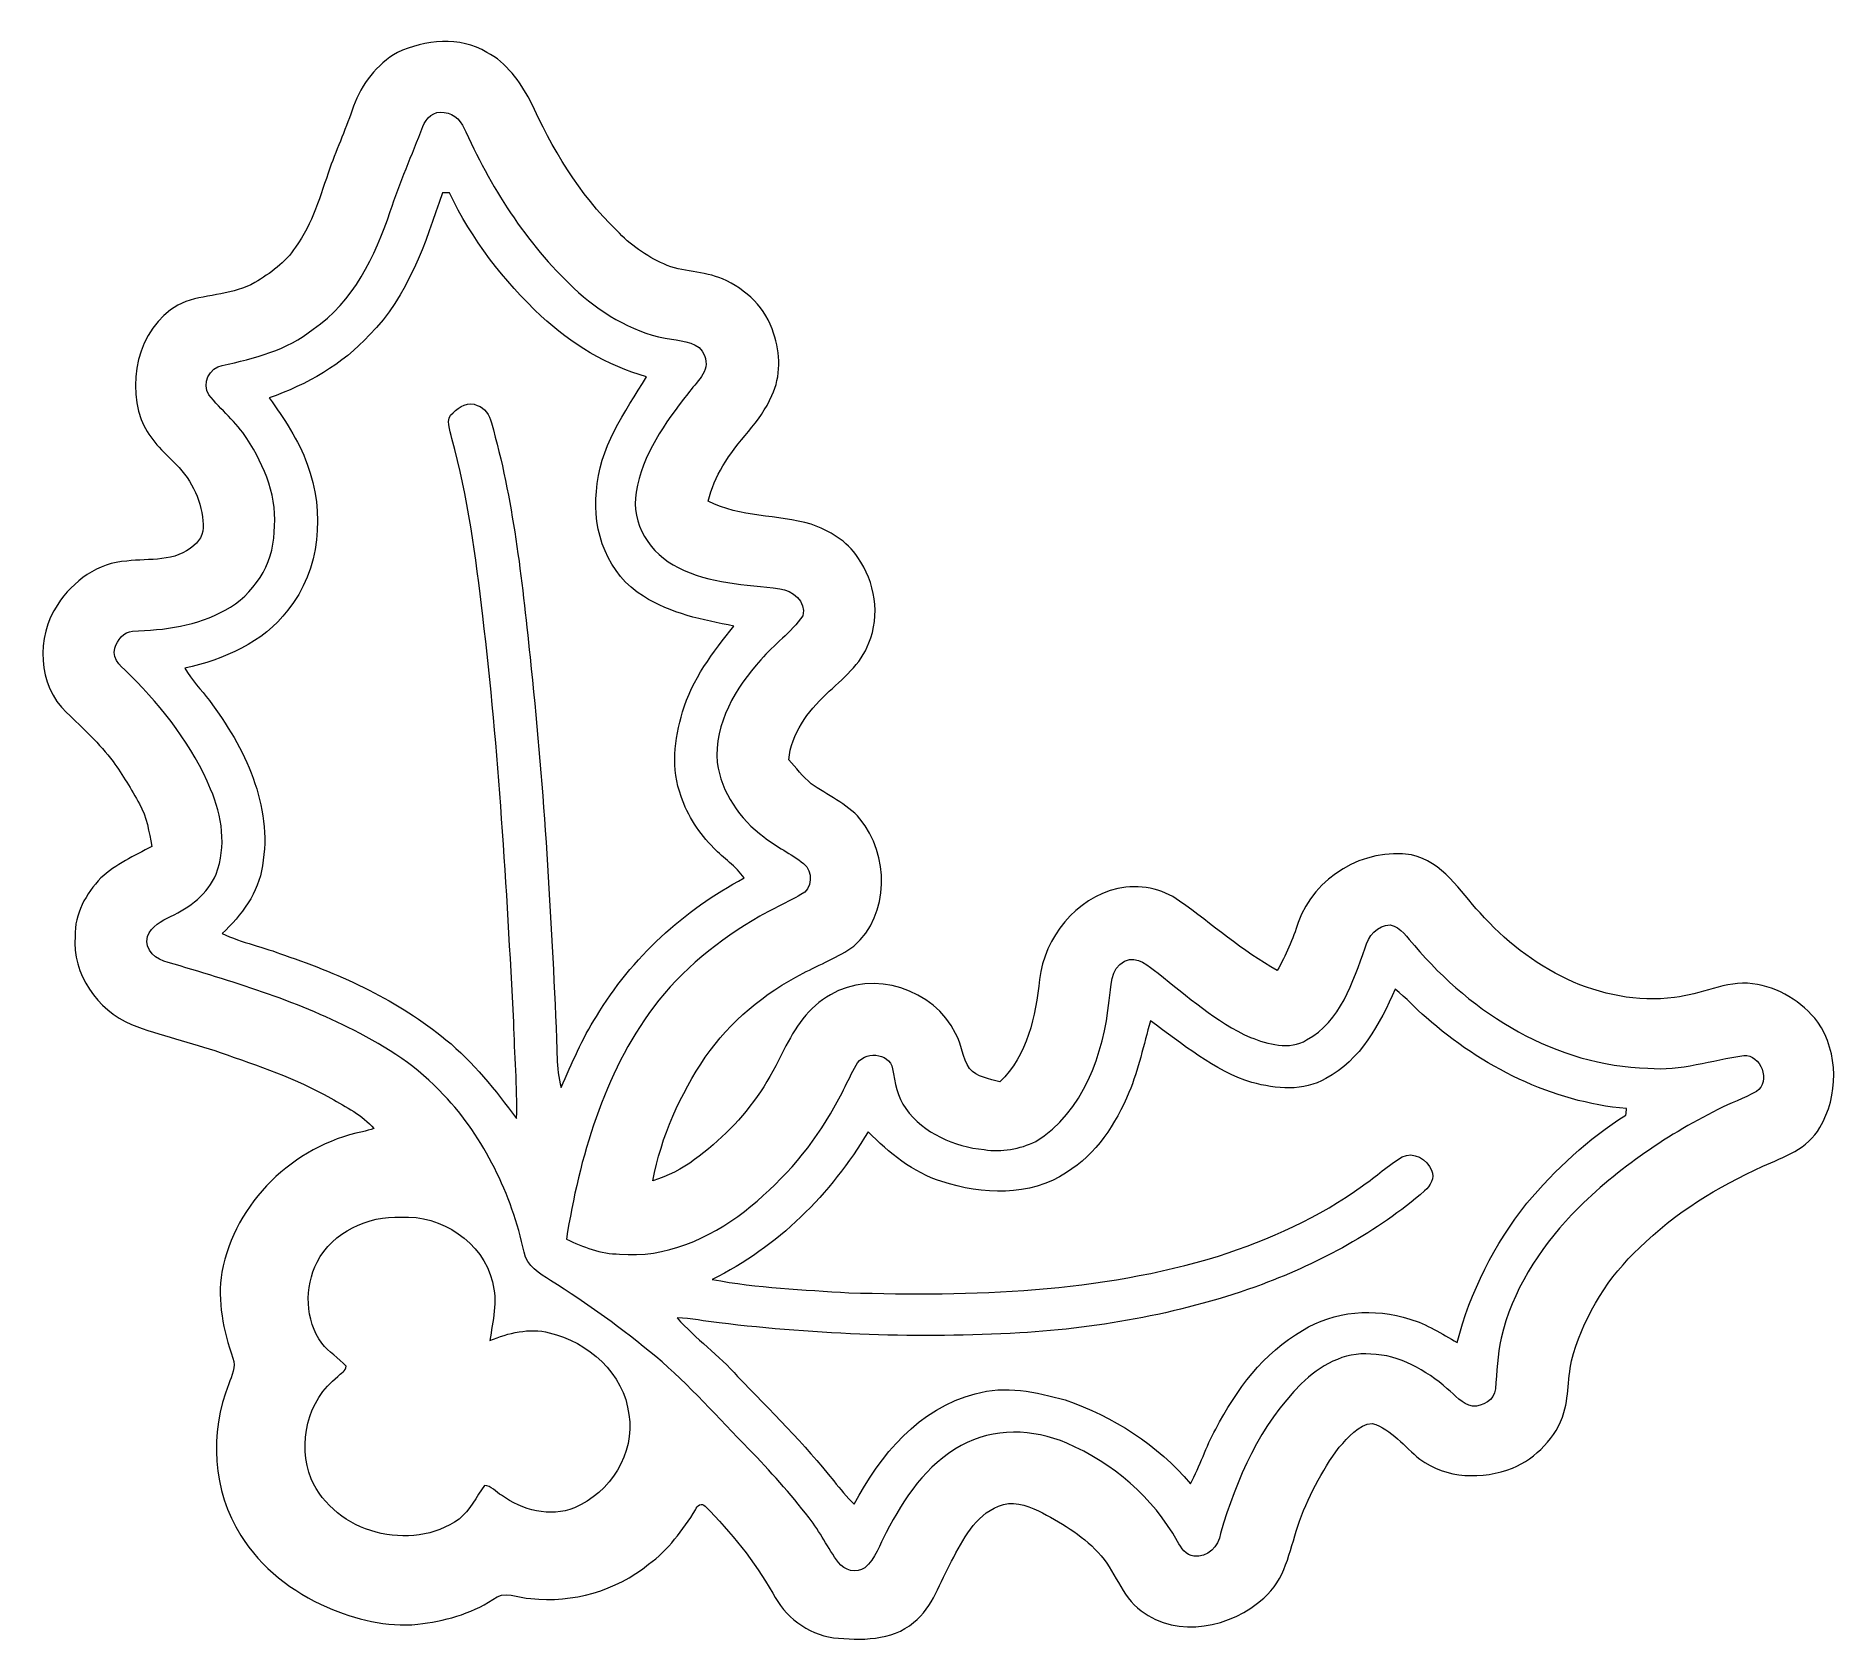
# Model space of a CAD drawing. Header units: centimetres. Extents: x -16.3 to 16.3, y -14.5 to 14.5.
import ezdxf

# ---------------------------------------------------------------- set-up
doc = ezdxf.new("R2010")
doc.units = ezdxf.units.CM
doc.header["$MEASUREMENT"] = 0
doc.layers.add('Layer 1', color=7, linetype='Continuous')

msp = doc.modelspace()

# ---------------------------------------------------------------- linework, layer by layer
at = {"layer": 'Layer 1', "color": 8, "lineweight": 9}
for points, knots in [([(-9.77912, 14.24106), (-9.28065, 14.47213), (-8.64953, 14.53915), (-8.1627, 14.24282), (-8.1627, 14.24282), (-7.80075, 14.06502), (-7.57144, 13.71436), (-7.37777, 13.37463), (-7.37777, 13.37463), (-6.98371, 12.51633), (-6.50111, 11.67883), (-5.80967, 11.02408), (-5.80967, 11.02408), (-5.57542, 10.76408), (-5.28227, 10.56476), (-4.96512, 10.41906), (-4.96512, 10.41906), (-4.62786, 10.26666), (-4.24016, 10.29524), (-3.90114, 10.14778), (-3.90114, 10.14778), (-3.47992, 9.96363), (-3.10422, 9.61931), (-2.97898, 9.16564), (-2.97898, 9.16564), (-2.85762, 8.80369), (-2.83857, 8.38777), (-3.01143, 8.03887), (-3.01143, 8.03887), (-3.21217, 7.55451), (-3.63867, 7.21937), (-3.89338, 6.76887), (-3.89338, 6.76887), (-4.01262, 6.57061), (-4.1054, 6.35647), (-4.15867, 6.1314), (-4.15867, 6.1314), (-3.57976, 5.83225), (-2.9123, 5.89081), (-2.29953, 5.71724), (-2.29953, 5.71724), (-1.97321, 5.59694), (-1.64442, 5.41597), (-1.45533, 5.11187), (-1.45533, 5.11187), (-1.14383, 4.67337), (-1.04364, 4.06941), (-1.25778, 3.56741), (-1.25778, 3.56741), (-1.39748, 3.17759), (-1.73438, 2.91689), (-2.02648, 2.64455), (-2.02648, 2.64455), (-2.36373, 2.32846), (-2.65548, 1.92805), (-2.70487, 1.45533), (-2.70487, 1.45533), (-2.5694, 1.31281), (-2.45017, 1.15194), (-2.29953, 1.02388), (-2.29953, 1.02388), (-2.00602, 0.81222), (-1.65642, 0.67146), (-1.41723, 0.38888), (-1.41723, 0.38888), (-0.87995, -0.25635), (-0.8729, -1.34396), (-1.52659, -1.91193), (-1.52659, -1.91193), (-1.80952, -2.11584), (-2.14007, -2.23966), (-2.44593, -2.40406), (-2.44593, -2.40406), (-3.14373, -2.7586), (-3.7632, -3.27542), (-4.21229, -3.91853), (-4.21229, -3.91853), (-4.66737, -4.59163), (-5.00851, -5.35399), (-5.16197, -6.15373), (-5.16197, -6.15373), (-4.6134, -5.99604), (-4.16361, -5.60622), (-3.76144, -5.2157), (-3.76144, -5.2157), (-3.35151, -4.80577), (-3.0393, -4.30976), (-2.7913, -3.78836), (-2.7913, -3.78836), (-2.59551, -3.39854), (-2.34751, -3.00413), (-1.94922, -2.79529), (-1.94922, -2.79529), (-1.18299, -2.32786), (-0.06927, -2.68946), (0.31138, -3.49379), (0.31138, -3.49379), (0.42709, -3.69064), (0.43591, -3.933), (0.56432, -4.12279), (0.56432, -4.12279), (0.7019, -4.28189), (0.92098, -4.31329), (1.11219, -4.3648), (1.11219, -4.3648), (1.61137, -3.88996), (1.75918, -3.17276), (1.8315, -2.51448), (1.8315, -2.51448), (1.91934, -1.75459), (2.48661, -1.04375), (3.24437, -0.86877), (3.24437, -0.86877), (3.63137, -0.79257), (4.04236, -0.86524), (4.36338, -1.09772), (4.36338, -1.09772), (4.95041, -1.51894), (5.49827, -1.99625), (6.12833, -2.35573), (6.12833, -2.35573), (6.28532, -2.0788), (6.40844, -1.78493), (6.50863, -1.48366), (6.50863, -1.48366), (6.79402, -0.66733), (7.69749, -0.12406), (8.55403, -0.26234), (8.55403, -0.26234), (9.12024, -0.38793), (9.42927, -0.91498), (9.79546, -1.3108), (9.79546, -1.3108), (10.66082, -2.29681), (11.96504, -3.01436), (13.30877, -2.8408), (13.30877, -2.8408), (13.78749, -2.79247), (14.23234, -2.53282), (14.72341, -2.59244), (14.72341, -2.59244), (15.18802, -2.6503), (15.617, -2.91523), (15.89957, -3.2853), (15.89957, -3.2853), (16.28339, -3.83704), (16.27669, -4.62303), (15.93555, -5.19241), (15.93555, -5.19241), (15.72424, -5.57624), (15.28433, -5.72299), (14.90791, -5.89232), (14.90791, -5.89232), (14.09617, -6.26521), (13.31018, -6.72876), (12.67765, -7.36729), (12.67765, -7.36729), (12.11956, -7.88234), (11.70681, -8.55333), (11.48385, -9.27829), (11.48385, -9.27829), (11.37484, -9.62471), (11.41118, -9.99478), (11.3124, -10.34367), (11.3124, -10.34367), (11.17094, -10.79594), (10.81393, -11.16353), (10.38248, -11.35015), (10.38248, -11.35015), (9.83885, -11.55547), (9.18303, -11.54559), (8.70643, -11.18399), (8.70643, -11.18399), (8.42633, -10.96421), (8.20161, -10.64565), (7.84671, -10.54017), (7.84671, -10.54017), (7.58989, -10.55181), (7.41491, -10.80087), (7.2484, -10.96915), (7.2484, -10.96915), (6.92914, -11.40483), (6.67478, -11.89025), (6.49804, -12.40072), (6.49804, -12.40072), (6.35023, -12.85192), (6.26909, -13.37474), (5.8835, -13.69647), (5.8835, -13.69647), (5.30953, -14.2267), (4.31929, -14.43731), (3.66912, -13.92754), (3.66912, -13.92754), (3.2987, -13.66261), (3.20204, -13.18742), (2.89018, -12.87309), (2.89018, -12.87309), (2.58927, -12.54501), (2.19768, -12.32629), (1.80998, -12.1192), (1.80998, -12.1192), (1.58879, -12.01619), (1.3235, -11.92694), (1.08996, -12.03842), (1.08996, -12.03842), (0.6564, -12.20246), (0.44896, -12.64731), (0.23906, -13.02796), (0.23906, -13.02796), (0.0288, -13.40861), (-0.09185, -13.85875), (-0.44568, -14.13956), (-0.44568, -14.13956), (-0.84467, -14.47259), (-1.4063, -14.46553), (-1.89454, -14.41438), (-1.89454, -14.41438), (-2.36973, -14.35194), (-2.77613, -14.02597), (-2.9945, -13.60828), (-2.9945, -13.60828), (-3.32047, -13.0269), (-3.74909, -12.51185), (-4.21405, -12.03771), (-4.21405, -12.03771), (-4.26944, -11.9661), (-4.3721, -12.02713), (-4.38797, -12.10262), (-4.38797, -12.10262), (-4.62081, -12.46987), (-4.88116, -12.82864), (-5.23746, -13.08687), (-5.23746, -13.08687), (-5.82625, -13.5663), (-6.61153, -13.78784), (-7.36436, -13.70812), (-7.36436, -13.70812), (-7.59261, -13.69824), (-7.85472, -13.5476), (-8.05545, -13.7254), (-8.05545, -13.7254), (-8.46115, -13.98681), (-8.93422, -14.11875), (-9.41082, -14.17061), (-9.41082, -14.17061), (-9.97386, -14.2274), (-10.53583, -14.08171), (-11.05159, -13.8651), (-11.05159, -13.8651), (-11.67389, -13.58464), (-12.24786, -13.15355), (-12.60699, -12.56406), (-12.60699, -12.56406), (-13.13157, -11.76008), (-13.17179, -10.70809), (-12.82924, -9.8265), (-12.82924, -9.8265), (-12.77879, -9.67869), (-12.68813, -9.51817), (-12.7541, -9.35942), (-12.7541, -9.35942), (-12.92202, -8.86342), (-13.04232, -8.33037), (-12.95236, -7.80579), (-12.95236, -7.80579), (-12.72023, -6.55096), (-11.65378, -5.5212), (-10.41271, -5.26897), (-10.41271, -5.26897), (-10.34286, -5.25133), (-10.27301, -5.23157), (-10.20387, -5.21146), (-10.20387, -5.21146), (-10.41165, -4.96558), (-10.70869, -4.81847), (-10.98245, -4.66042), (-10.98245, -4.66042), (-11.61075, -4.30094), (-12.30219, -4.07234), (-12.9834, -3.83598), (-12.9834, -3.83598), (-13.51328, -3.65007), (-14.06608, -3.53542), (-14.58784, -3.32692), (-14.58784, -3.32692), (-15.2052, -3.0694), (-15.66063, -2.41358), (-15.6049, -1.73378), (-15.6049, -1.73378), (-15.61865, -1.33373), (-15.40946, -0.96155), (-15.14029, -0.68074), (-15.14029, -0.68074), (-14.87323, -0.43168), (-14.53563, -0.2821), (-14.21777, -0.1103), (-14.21777, -0.1103), (-14.27316, 0.15146), (-14.30738, 0.42593), (-14.44355, 0.66123), (-14.44355, 0.66123), (-14.59137, 0.92158), (-14.74235, 1.18052), (-14.91839, 1.42323), (-14.91839, 1.42323), (-15.16392, 1.75025), (-15.46731, 2.02542), (-15.75906, 2.30976), (-15.75906, 2.30976), (-16.2907, 2.8033), (-16.31222, 3.67748), (-15.92098, 4.26344), (-15.92098, 4.26344), (-15.64723, 4.68678), (-15.1865, 5.02015), (-14.67145, 5.04943), (-14.67145, 5.04943), (-14.26646, 5.09741), (-13.78668, 5.0265), (-13.46036, 5.32989), (-13.46036, 5.32989), (-13.32348, 5.42973), (-13.26915, 5.6107), (-13.29455, 5.77474), (-13.29455, 5.77474), (-13.33018, 6.18396), (-13.53409, 6.56708), (-13.83148, 6.84683), (-13.83148, 6.84683), (-14.06432, 7.06732), (-14.29609, 7.30439), (-14.4118, 7.60989), (-14.4118, 7.60989), (-14.69473, 8.37754), (-14.40263, 9.41506), (-13.60359, 9.74102), (-13.60359, 9.74102), (-13.19507, 9.87861), (-12.73858, 9.86273), (-12.35722, 10.08357), (-12.35722, 10.08357), (-12.07677, 10.24867), (-11.80266, 10.44623), (-11.62203, 10.7228), (-11.62203, 10.7228), (-11.30983, 11.14684), (-11.17013, 11.66119), (-11.00185, 12.15226), (-11.00185, 12.15226), (-10.85968, 12.52585), (-10.70375, 12.89415), (-10.57076, 13.27127), (-10.57076, 13.27127), (-10.42682, 13.67132), (-10.15272, 14.03151), (-9.77912, 14.24106), (-9.77912, 14.24106), (-9.77912, 14.24106), (-9.77912, 14.24106), (-9.77912, 14.24106)], [0, 0, 0, 0, 0.01098901, 0.01098901, 0.01098901, 0.01098901, 0.02197802, 0.02197802, 0.02197802, 0.02197802, 0.03296703, 0.03296703, 0.03296703, 0.03296703, 0.04395604, 0.04395604, 0.04395604, 0.04395604, 0.05494505, 0.05494505, 0.05494505, 0.05494505, 0.06593407, 0.06593407, 0.06593407, 0.06593407, 0.07692308, 0.07692308, 0.07692308, 0.07692308, 0.08791209, 0.08791209, 0.08791209, 0.08791209, 0.0989011, 0.0989011, 0.0989011, 0.0989011, 0.10989011, 0.10989011, 0.10989011, 0.10989011, 0.12087912, 0.12087912, 0.12087912, 0.12087912, 0.13186813, 0.13186813, 0.13186813, 0.13186813, 0.14285714, 0.14285714, 0.14285714, 0.14285714, 0.15384615, 0.15384615, 0.15384615, 0.15384615, 0.16483516, 0.16483516, 0.16483516, 0.16483516, 0.17582418, 0.17582418, 0.17582418, 0.17582418, 0.18681319, 0.18681319, 0.18681319, 0.18681319, 0.1978022, 0.1978022, 0.1978022, 0.1978022, 0.20879121, 0.20879121, 0.20879121, 0.20879121, 0.21978022, 0.21978022, 0.21978022, 0.21978022, 0.23076923, 0.23076923, 0.23076923, 0.23076923, 0.24175824, 0.24175824, 0.24175824, 0.24175824, 0.25274725, 0.25274725, 0.25274725, 0.25274725, 0.26373626, 0.26373626, 0.26373626, 0.26373626, 0.27472527, 0.27472527, 0.27472527, 0.27472527, 0.28571429, 0.28571429, 0.28571429, 0.28571429, 0.2967033, 0.2967033, 0.2967033, 0.2967033, 0.30769231, 0.30769231, 0.30769231, 0.30769231, 0.31868132, 0.31868132, 0.31868132, 0.31868132, 0.32967033, 0.32967033, 0.32967033, 0.32967033, 0.34065934, 0.34065934, 0.34065934, 0.34065934, 0.35164835, 0.35164835, 0.35164835, 0.35164835, 0.36263736, 0.36263736, 0.36263736, 0.36263736, 0.37362637, 0.37362637, 0.37362637, 0.37362637, 0.38461538, 0.38461538, 0.38461538, 0.38461538, 0.3956044, 0.3956044, 0.3956044, 0.3956044, 0.40659341, 0.40659341, 0.40659341, 0.40659341, 0.41758242, 0.41758242, 0.41758242, 0.41758242, 0.42857143, 0.42857143, 0.42857143, 0.42857143, 0.43956044, 0.43956044, 0.43956044, 0.43956044, 0.45054945, 0.45054945, 0.45054945, 0.45054945, 0.46153846, 0.46153846, 0.46153846, 0.46153846, 0.47252747, 0.47252747, 0.47252747, 0.47252747, 0.48351648, 0.48351648, 0.48351648, 0.48351648, 0.49450549, 0.49450549, 0.49450549, 0.49450549, 0.50549451, 0.50549451, 0.50549451, 0.50549451, 0.51648352, 0.51648352, 0.51648352, 0.51648352, 0.52747253, 0.52747253, 0.52747253, 0.52747253, 0.53846154, 0.53846154, 0.53846154, 0.53846154, 0.54945055, 0.54945055, 0.54945055, 0.54945055, 0.56043956, 0.56043956, 0.56043956, 0.56043956, 0.57142857, 0.57142857, 0.57142857, 0.57142857, 0.58241758, 0.58241758, 0.58241758, 0.58241758, 0.59340659, 0.59340659, 0.59340659, 0.59340659, 0.6043956, 0.6043956, 0.6043956, 0.6043956, 0.61538462, 0.61538462, 0.61538462, 0.61538462, 0.62637363, 0.62637363, 0.62637363, 0.62637363, 0.63736264, 0.63736264, 0.63736264, 0.63736264, 0.64835165, 0.64835165, 0.64835165, 0.64835165, 0.65934066, 0.65934066, 0.65934066, 0.65934066, 0.67032967, 0.67032967, 0.67032967, 0.67032967, 0.68131868, 0.68131868, 0.68131868, 0.68131868, 0.69230769, 0.69230769, 0.69230769, 0.69230769, 0.7032967, 0.7032967, 0.7032967, 0.7032967, 0.71428571, 0.71428571, 0.71428571, 0.71428571, 0.72527473, 0.72527473, 0.72527473, 0.72527473, 0.73626374, 0.73626374, 0.73626374, 0.73626374, 0.74725275, 0.74725275, 0.74725275, 0.74725275, 0.75824176, 0.75824176, 0.75824176, 0.75824176, 0.76923077, 0.76923077, 0.76923077, 0.76923077, 0.78021978, 0.78021978, 0.78021978, 0.78021978, 0.79120879, 0.79120879, 0.79120879, 0.79120879, 0.8021978, 0.8021978, 0.8021978, 0.8021978, 0.81318681, 0.81318681, 0.81318681, 0.81318681, 0.82417582, 0.82417582, 0.82417582, 0.82417582, 0.83516484, 0.83516484, 0.83516484, 0.83516484, 0.84615385, 0.84615385, 0.84615385, 0.84615385, 0.85714286, 0.85714286, 0.85714286, 0.85714286, 0.86813187, 0.86813187, 0.86813187, 0.86813187, 0.87912088, 0.87912088, 0.87912088, 0.87912088, 0.89010989, 0.89010989, 0.89010989, 0.89010989, 0.9010989, 0.9010989, 0.9010989, 0.9010989, 0.91208791, 0.91208791, 0.91208791, 0.91208791, 0.92307692, 0.92307692, 0.92307692, 0.92307692, 0.93406593, 0.93406593, 0.93406593, 0.93406593, 0.94505495, 0.94505495, 0.94505495, 0.94505495, 0.95604396, 0.95604396, 0.95604396, 0.95604396, 0.96703297, 0.96703297, 0.96703297, 0.96703297, 0.97802198, 0.97802198, 0.97802198, 0.97802198, 1, 1, 1, 1]), ([(-9.31875, 12.90297), (-9.51666, 12.39144), (-9.73397, 11.88697), (-9.90789, 11.36662), (-9.90789, 11.36662), (-10.18411, 10.557), (-10.57182, 9.73467), (-11.30171, 9.23937), (-11.30171, 9.23937), (-11.77373, 8.86296), (-12.36604, 8.70915), (-12.9446, 8.58532), (-12.9446, 8.58532), (-13.17849, 8.54652), (-13.32383, 8.25794), (-13.18625, 8.05545), (-13.18625, 8.05545), (-12.97247, 7.77993), (-12.69095, 7.55874), (-12.50151, 7.26205), (-12.50151, 7.26205), (-12.17519, 6.76534), (-11.93565, 6.17444), (-12.00833, 5.56943), (-12.00833, 5.56943), (-12.01997, 4.98664), (-12.38086, 4.4356), (-12.89098, 4.16325), (-12.89098, 4.16325), (-13.39686, 3.87221), (-13.99376, 3.8006), (-14.56702, 3.78225), (-14.56702, 3.78225), (-14.7286, 3.77273), (-14.84254, 3.61962), (-14.8877, 3.4764), (-14.8877, 3.4764), (-14.95437, 3.24427), (-14.72895, 3.11868), (-14.59842, 2.9758), (-14.59842, 2.9758), (-14.00575, 2.38349), (-13.484, 1.70016), (-13.15591, 0.92511), (-13.15591, 0.92511), (-12.94707, 0.44603), (-12.86805, -0.11206), (-13.05537, -0.61089), (-13.05537, -0.61089), (-13.21095, -0.96825), (-13.53268, -1.21731), (-13.87875, -1.37536), (-13.87875, -1.37536), (-14.0435, -1.45438), (-14.23224, -1.55457), (-14.29715, -1.73696), (-14.29715, -1.73696), (-14.36241, -1.98707), (-14.13805, -2.16346), (-13.9225, -2.20615), (-13.9225, -2.20615), (-12.78162, -2.54658), (-11.62944, -2.88666), (-10.56652, -3.43382), (-10.56652, -3.43382), (-9.96892, -3.73227), (-9.39742, -4.10339), (-8.9441, -4.59869), (-8.9441, -4.59869), (-8.19762, -5.38432), (-7.72208, -6.39503), (-7.48642, -7.44596), (-7.48642, -7.44596), (-7.44021, -7.69431), (-7.20385, -7.82978), (-7.00982, -7.95713), (-7.00982, -7.95713), (-6.34554, -8.37271), (-5.70983, -8.83414), (-5.10517, -9.33261), (-5.10517, -9.33261), (-4.49769, -9.84026), (-3.98475, -10.44633), (-3.42454, -11.00302), (-3.42454, -11.00302), (-3.04248, -11.39883), (-2.67524, -11.80982), (-2.33763, -12.24444), (-2.33763, -12.24444), (-2.13549, -12.49809), (-1.99755, -12.79442), (-1.8067, -13.05583), (-1.8067, -13.05583), (-1.70016, -13.19835), (-1.48038, -13.25585), (-1.32692, -13.15284), (-1.32692, -13.15284), (-1.13501, -12.98422), (-1.05846, -12.72986), (-0.94239, -12.51044), (-0.94239, -12.51044), (-0.62383, -11.89413), (-0.21179, -11.28277), (0.41122, -10.94163), (0.41122, -10.94163), (0.99506, -10.61496), (1.7179, -10.63577), (2.32151, -10.89789), (2.32151, -10.89789), (3.15442, -11.25455), (3.88325, -11.8772), (4.32423, -12.67307), (4.32423, -12.67307), (4.38949, -12.78948), (4.4731, -12.92601), (4.62162, -12.93941), (4.62162, -12.93941), (4.86468, -12.96975), (5.07423, -12.76373), (5.10351, -12.52949), (5.10351, -12.52949), (5.38785, -11.53889), (5.82283, -10.56134), (6.56225, -9.82439), (6.56225, -9.82439), (6.89174, -9.49807), (7.34083, -9.24407), (7.8192, -9.28569), (7.8192, -9.28569), (8.34201, -9.30227), (8.81438, -9.58097), (9.20208, -9.91223), (9.20208, -9.91223), (9.34425, -10.02617), (9.46914, -10.19339), (9.65928, -10.22832), (9.65928, -10.22832), (9.84238, -10.2389), (10.05475, -10.11543), (10.07133, -9.91822), (10.07133, -9.91822), (10.0999, -9.6106), (10.11084, -9.29981), (10.17752, -8.99712), (10.17752, -8.99712), (10.36872, -8.14975), (10.8612, -7.39974), (11.44752, -6.7718), (11.44752, -6.7718), (12.20599, -5.9844), (13.11968, -5.35963), (14.09229, -4.86609), (14.09229, -4.86609), (14.32124, -4.74862), (14.56925, -4.66995), (14.79044, -4.53731), (14.79044, -4.53731), (15.06031, -4.36586), (14.87017, -3.86174), (14.56113, -3.88855), (14.56113, -3.88855), (13.9861, -3.97286), (13.42025, -4.17042), (12.83111, -4.12103), (12.83111, -4.12103), (11.17447, -4.07517), (9.65117, -3.1456), (8.60871, -1.89853), (8.60871, -1.89853), (8.47501, -1.76941), (8.36882, -1.56374), (8.17021, -1.52952), (8.17021, -1.52952), (7.9409, -1.52952), (7.77016, -1.73801), (7.71548, -1.94545), (7.71548, -1.94545), (7.49535, -2.5614), (7.27451, -3.2733), (6.65962, -3.60774), (6.65962, -3.60774), (6.34635, -3.79682), (5.96076, -3.68676), (5.6422, -3.56187), (5.6422, -3.56187), (5.02132, -3.28001), (4.50344, -2.82457), (3.97568, -2.403), (3.97568, -2.403), (3.79753, -2.28023), (3.60421, -2.06821), (3.36714, -2.18392), (3.36714, -2.18392), (3.10573, -2.3141), (3.12478, -2.65136), (3.0895, -2.89618), (3.0895, -2.89618), (2.98967, -3.85856), (2.62454, -4.91407), (1.76094, -5.445), (1.76094, -5.445), (1.47449, -5.57976), (1.14464, -5.64326), (0.82996, -5.59176), (0.82996, -5.59176), (0.28915, -5.53602), (-0.26224, -5.29895), (-0.58785, -4.84916), (-0.58785, -4.84916), (-0.7406, -4.63785), (-0.78505, -4.37891), (-0.82527, -4.12844), (-0.82527, -4.12844), (-0.88524, -3.82787), (-1.35691, -3.80106), (-1.48673, -4.06529), (-1.48673, -4.06529), (-1.6476, -4.35492), (-1.7746, -4.66289), (-1.95063, -4.94476), (-1.95063, -4.94476), (-2.34504, -5.62809), (-2.8869, -6.2197), (-3.50321, -6.70865), (-3.50321, -6.70865), (-4.14667, -7.19196), (-4.93654, -7.56237), (-5.76098, -7.47877), (-5.76098, -7.47877), (-6.10247, -7.48124), (-6.41962, -7.34859), (-6.72442, -7.2096), (-6.72442, -7.2096), (-6.4863, -5.73005), (-6.05626, -4.23251), (-5.14927, -3.01507), (-5.14927, -3.01507), (-4.6395, -2.33527), (-3.96041, -1.79799), (-3.22945, -1.37324), (-3.22945, -1.37324), (-2.9885, -1.23037), (-2.72815, -1.12383), (-2.48685, -0.98166), (-2.48685, -0.98166), (-2.27307, -0.88888), (-2.25473, -0.55409), (-2.43817, -0.42145), (-2.43817, -0.42145), (-2.6583, -0.23342), (-2.93241, -0.12441), (-3.15396, 0.06151), (-3.15396, 0.06151), (-3.58752, 0.38148), (-3.92583, 0.86549), (-3.99533, 1.407), (-3.99533, 1.407), (-4.05425, 2.11432), (-3.66266, 2.75673), (-3.20793, 3.26261), (-3.20793, 3.26261), (-2.97087, 3.54342), (-2.65866, 3.75544), (-2.4477, 4.05813), (-2.4477, 4.05813), (-2.38878, 4.31777), (-2.63114, 4.5245), (-2.86609, 4.54778), (-2.86609, 4.54778), (-3.48557, 4.62927), (-4.1375, 4.63633), (-4.70336, 4.93337), (-4.70336, 4.93337), (-5.20218, 5.17326), (-5.57084, 5.72782), (-5.46112, 6.29403), (-5.46112, 6.29403), (-5.35176, 6.97136), (-4.94078, 7.54639), (-4.52838, 8.0745), (-4.52838, 8.0745), (-4.38409, 8.27982), (-4.10998, 8.4742), (-4.22781, 8.76206), (-4.22781, 8.76206), (-4.30366, 9.00654), (-4.61234, 9.02136), (-4.82154, 9.05946), (-4.82154, 9.05946), (-5.45865, 9.14694), (-6.02733, 9.49055), (-6.50605, 9.90401), (-6.50605, 9.90401), (-7.388, 10.70763), (-8.04734, 11.7254), (-8.54123, 12.8049), (-8.54123, 12.8049), (-8.60931, 12.96964), (-8.73702, 13.15521), (-8.93528, 13.15485), (-8.93528, 13.15485), (-9.11696, 13.19507), (-9.26442, 13.05996), (-9.31875, 12.90297), (-9.31875, 12.90297), (-9.31875, 12.90297), (-9.31875, 12.90297), (-9.31875, 12.90297)], [0, 0, 0, 0, 0.01282051, 0.01282051, 0.01282051, 0.01282051, 0.02564103, 0.02564103, 0.02564103, 0.02564103, 0.03846154, 0.03846154, 0.03846154, 0.03846154, 0.05128205, 0.05128205, 0.05128205, 0.05128205, 0.06410256, 0.06410256, 0.06410256, 0.06410256, 0.07692308, 0.07692308, 0.07692308, 0.07692308, 0.08974359, 0.08974359, 0.08974359, 0.08974359, 0.1025641, 0.1025641, 0.1025641, 0.1025641, 0.11538462, 0.11538462, 0.11538462, 0.11538462, 0.12820513, 0.12820513, 0.12820513, 0.12820513, 0.14102564, 0.14102564, 0.14102564, 0.14102564, 0.15384615, 0.15384615, 0.15384615, 0.15384615, 0.16666667, 0.16666667, 0.16666667, 0.16666667, 0.17948718, 0.17948718, 0.17948718, 0.17948718, 0.19230769, 0.19230769, 0.19230769, 0.19230769, 0.20512821, 0.20512821, 0.20512821, 0.20512821, 0.21794872, 0.21794872, 0.21794872, 0.21794872, 0.23076923, 0.23076923, 0.23076923, 0.23076923, 0.24358974, 0.24358974, 0.24358974, 0.24358974, 0.25641026, 0.25641026, 0.25641026, 0.25641026, 0.26923077, 0.26923077, 0.26923077, 0.26923077, 0.28205128, 0.28205128, 0.28205128, 0.28205128, 0.29487179, 0.29487179, 0.29487179, 0.29487179, 0.30769231, 0.30769231, 0.30769231, 0.30769231, 0.32051282, 0.32051282, 0.32051282, 0.32051282, 0.33333333, 0.33333333, 0.33333333, 0.33333333, 0.34615385, 0.34615385, 0.34615385, 0.34615385, 0.35897436, 0.35897436, 0.35897436, 0.35897436, 0.37179487, 0.37179487, 0.37179487, 0.37179487, 0.38461538, 0.38461538, 0.38461538, 0.38461538, 0.3974359, 0.3974359, 0.3974359, 0.3974359, 0.41025641, 0.41025641, 0.41025641, 0.41025641, 0.42307692, 0.42307692, 0.42307692, 0.42307692, 0.43589744, 0.43589744, 0.43589744, 0.43589744, 0.44871795, 0.44871795, 0.44871795, 0.44871795, 0.46153846, 0.46153846, 0.46153846, 0.46153846, 0.47435897, 0.47435897, 0.47435897, 0.47435897, 0.48717949, 0.48717949, 0.48717949, 0.48717949, 0.5, 0.5, 0.5, 0.5, 0.51282051, 0.51282051, 0.51282051, 0.51282051, 0.52564103, 0.52564103, 0.52564103, 0.52564103, 0.53846154, 0.53846154, 0.53846154, 0.53846154, 0.55128205, 0.55128205, 0.55128205, 0.55128205, 0.56410256, 0.56410256, 0.56410256, 0.56410256, 0.57692308, 0.57692308, 0.57692308, 0.57692308, 0.58974359, 0.58974359, 0.58974359, 0.58974359, 0.6025641, 0.6025641, 0.6025641, 0.6025641, 0.61538462, 0.61538462, 0.61538462, 0.61538462, 0.62820513, 0.62820513, 0.62820513, 0.62820513, 0.64102564, 0.64102564, 0.64102564, 0.64102564, 0.65384615, 0.65384615, 0.65384615, 0.65384615, 0.66666667, 0.66666667, 0.66666667, 0.66666667, 0.67948718, 0.67948718, 0.67948718, 0.67948718, 0.69230769, 0.69230769, 0.69230769, 0.69230769, 0.70512821, 0.70512821, 0.70512821, 0.70512821, 0.71794872, 0.71794872, 0.71794872, 0.71794872, 0.73076923, 0.73076923, 0.73076923, 0.73076923, 0.74358974, 0.74358974, 0.74358974, 0.74358974, 0.75641026, 0.75641026, 0.75641026, 0.75641026, 0.76923077, 0.76923077, 0.76923077, 0.76923077, 0.78205128, 0.78205128, 0.78205128, 0.78205128, 0.79487179, 0.79487179, 0.79487179, 0.79487179, 0.80769231, 0.80769231, 0.80769231, 0.80769231, 0.82051282, 0.82051282, 0.82051282, 0.82051282, 0.83333333, 0.83333333, 0.83333333, 0.83333333, 0.84615385, 0.84615385, 0.84615385, 0.84615385, 0.85897436, 0.85897436, 0.85897436, 0.85897436, 0.87179487, 0.87179487, 0.87179487, 0.87179487, 0.88461538, 0.88461538, 0.88461538, 0.88461538, 0.8974359, 0.8974359, 0.8974359, 0.8974359, 0.91025641, 0.91025641, 0.91025641, 0.91025641, 0.92307692, 0.92307692, 0.92307692, 0.92307692, 0.93589744, 0.93589744, 0.93589744, 0.93589744, 0.94871795, 0.94871795, 0.94871795, 0.94871795, 0.96153846, 0.96153846, 0.96153846, 0.96153846, 0.97435897, 0.97435897, 0.97435897, 0.97435897, 1, 1, 1, 1]), ([(-8.96491, 11.70423), (-8.92223, 11.70458), (-8.87989, 11.70494), (-8.83721, 11.70529), (-8.83721, 11.70529), (-8.4361, 10.86603), (-7.86107, 10.10968), (-7.17915, 9.4782), (-7.17915, 9.4782), (-6.63764, 8.97444), (-5.98853, 8.57933), (-5.2738, 8.3793), (-5.2738, 8.3793), (-5.66644, 7.73866), (-6.13846, 7.08884), (-6.18079, 6.30885), (-6.18079, 6.30885), (-6.26299, 5.59024), (-5.96771, 4.79508), (-5.3306, 4.41267), (-5.3306, 4.41267), (-4.83882, 4.09728), (-4.25921, 3.9851), (-3.69582, 3.87221), (-3.69582, 3.87221), (-4.07682, 3.40337), (-4.44795, 2.90666), (-4.62645, 2.3207), (-4.62645, 2.3207), (-4.7658, 1.82928), (-4.84059, 1.28247), (-4.64797, 0.79458), (-4.64797, 0.79458), (-4.53543, 0.44004), (-4.31565, 0.12818), (-4.0606, -0.13852), (-4.0606, -0.13852), (-3.88385, -0.32549), (-3.65631, -0.46484), (-3.51097, -0.68074), (-3.51097, -0.68074), (-4.59964, -1.25894), (-5.54403, -2.1236), (-6.18185, -3.18193), (-6.18185, -3.18193), (-6.44396, -3.5841), (-6.61965, -4.03248), (-6.81791, -4.4671), (-6.81791, -4.4671), (-6.91563, -4.11538), (-6.88846, -3.74391), (-6.90963, -3.38372), (-6.90963, -3.38372), (-7.01088, -1.14887), (-7.13858, 1.08633), (-7.38129, 3.31094), (-7.38129, 3.31094), (-7.5277, 4.73581), (-7.68609, 6.16879), (-8.08015, 7.55027), (-8.08015, 7.55027), (-8.11825, 7.68433), (-8.19339, 7.81768), (-8.33556, 7.86354), (-8.33556, 7.86354), (-8.48831, 7.94538), (-8.66329, 7.83779), (-8.76947, 7.72984), (-8.76947, 7.72984), (-8.92505, 7.61765), (-8.82133, 7.41022), (-8.79558, 7.26241), (-8.79558, 7.26241), (-8.50595, 6.21254), (-8.36166, 5.12986), (-8.23431, 4.05001), (-8.23431, 4.05001), (-7.94609, 1.61338), (-7.80251, -0.83737), (-7.67657, -3.28706), (-7.67657, -3.28706), (-7.66281, -3.86773), (-7.60601, -4.44841), (-7.62577, -5.02943), (-7.62577, -5.02943), (-8.00606, -4.51684), (-8.40505, -4.0099), (-8.90177, -3.60386), (-8.90177, -3.60386), (-9.75725, -2.89865), (-10.77784, -2.42981), (-11.82135, -2.07703), (-11.82135, -2.07703), (-12.19107, -1.92851), (-12.58829, -1.85549), (-12.94883, -1.68404), (-12.94883, -1.68404), (-12.59888, -1.35454), (-12.28878, -0.9492), (-12.21999, -0.4599), (-12.21999, -0.4599), (-12.02491, 0.62525), (-12.54137, 1.68287), (-13.17884, 2.52636), (-13.17884, 2.52636), (-13.32383, 2.72321), (-13.50234, 2.89608), (-13.62123, 3.11127), (-13.62123, 3.11127), (-12.92026, 3.26896), (-12.208, 3.57235), (-11.76103, 4.15902), (-11.76103, 4.15902), (-11.17189, 4.88998), (-11.08405, 5.93596), (-11.41037, 6.79956), (-11.41037, 6.79956), (-11.56735, 7.23595), (-11.827, 7.62259), (-12.09511, 7.99654), (-12.09511, 7.99654), (-11.41707, 8.23889), (-10.77184, 8.59979), (-10.28324, 9.13813), (-10.28324, 9.13813), (-9.58686, 9.83627), (-9.27395, 10.79406), (-8.96491, 11.70423)], [0, 0, 0, 0, 0.03030303, 0.03030303, 0.03030303, 0.03030303, 0.06060606, 0.06060606, 0.06060606, 0.06060606, 0.09090909, 0.09090909, 0.09090909, 0.09090909, 0.12121212, 0.12121212, 0.12121212, 0.12121212, 0.15151515, 0.15151515, 0.15151515, 0.15151515, 0.18181818, 0.18181818, 0.18181818, 0.18181818, 0.21212121, 0.21212121, 0.21212121, 0.21212121, 0.24242424, 0.24242424, 0.24242424, 0.24242424, 0.27272727, 0.27272727, 0.27272727, 0.27272727, 0.3030303, 0.3030303, 0.3030303, 0.3030303, 0.33333333, 0.33333333, 0.33333333, 0.33333333, 0.36363636, 0.36363636, 0.36363636, 0.36363636, 0.39393939, 0.39393939, 0.39393939, 0.39393939, 0.42424242, 0.42424242, 0.42424242, 0.42424242, 0.45454545, 0.45454545, 0.45454545, 0.45454545, 0.48484848, 0.48484848, 0.48484848, 0.48484848, 0.51515152, 0.51515152, 0.51515152, 0.51515152, 0.54545455, 0.54545455, 0.54545455, 0.54545455, 0.57575758, 0.57575758, 0.57575758, 0.57575758, 0.60606061, 0.60606061, 0.60606061, 0.60606061, 0.63636364, 0.63636364, 0.63636364, 0.63636364, 0.66666667, 0.66666667, 0.66666667, 0.66666667, 0.6969697, 0.6969697, 0.6969697, 0.6969697, 0.72727273, 0.72727273, 0.72727273, 0.72727273, 0.75757576, 0.75757576, 0.75757576, 0.75757576, 0.78787879, 0.78787879, 0.78787879, 0.78787879, 0.81818182, 0.81818182, 0.81818182, 0.81818182, 0.84848485, 0.84848485, 0.84848485, 0.84848485, 0.87878788, 0.87878788, 0.87878788, 0.87878788, 0.90909091, 0.90909091, 0.90909091, 0.90909091, 0.93939394, 0.93939394, 0.93939394, 0.93939394, 1, 1, 1, 1]), ([(8.26193, -2.69192), (8.46019, -2.84856), (8.62741, -3.03941), (8.81862, -3.20451), (8.81862, -3.20451), (9.82862, -4.08998), (11.09086, -4.7338), (12.44305, -4.84845), (12.44305, -4.84845), (12.43917, -4.88761), (12.436, -4.92712), (12.43282, -4.96734), (12.43282, -4.96734), (11.74949, -5.39314), (11.15894, -5.95124), (10.63789, -6.5619), (10.63789, -6.5619), (10.05263, -7.30308), (9.61907, -8.16315), (9.37953, -9.07755), (9.37953, -9.07755), (9.10295, -8.92022), (8.83167, -8.74312), (8.52369, -8.65352), (8.52369, -8.65352), (7.88763, -8.45243), (7.15562, -8.49865), (6.58624, -8.86165), (6.58624, -8.86165), (5.88103, -9.26276), (5.38362, -9.93586), (5.01638, -10.64495), (5.01638, -10.64495), (4.83858, -10.96139), (4.73168, -11.31134), (4.55988, -11.63096), (4.55988, -11.63096), (3.96545, -10.92505), (3.16218, -10.41705), (2.2947, -10.11578), (2.2947, -10.11578), (1.77012, -9.97573), (1.20461, -9.84202), (0.66945, -10.00748), (0.66945, -10.00748), (-0.34126, -10.25724), (-1.05846, -11.11591), (-1.52165, -12.00244), (-1.52165, -12.00244), (-1.655, -11.87226), (-1.77248, -11.72656), (-1.88819, -11.58122), (-1.88819, -11.58122), (-2.42194, -10.90953), (-3.03472, -10.30769), (-3.6295, -9.69139), (-3.6295, -9.69139), (-3.96429, -9.30827), (-4.3855, -9.01229), (-4.72241, -8.63306), (-4.72241, -8.63306), (-4.46735, -8.63658), (-4.21758, -8.69691), (-3.96393, -8.72266), (-3.96393, -8.72266), (-2.16195, -8.93891), (-0.34091, -9.00594), (1.47167, -8.90364), (1.47167, -8.90364), (2.96321, -8.81438), (4.44982, -8.54239), (5.85528, -8.02769), (5.85528, -8.02769), (6.91679, -7.6294), (7.93032, -7.08048), (8.79286, -6.33894), (8.79286, -6.33894), (8.89305, -6.24898), (8.98089, -6.10011), (8.91845, -5.96535), (8.91845, -5.96535), (8.84049, -5.76956), (8.58931, -5.61398), (8.38858, -5.72405), (8.38858, -5.72405), (8.13246, -5.8708), (7.91762, -6.0793), (7.67244, -6.24263), (7.67244, -6.24263), (6.88857, -6.82048), (5.98652, -7.21136), (5.06647, -7.51475), (5.06647, -7.51475), (2.90959, -8.17797), (0.62394, -8.24253), (-1.61479, -8.17832), (-1.61479, -8.17832), (-2.44099, -8.12682), (-3.27214, -8.08907), (-4.08741, -7.93879), (-4.08741, -7.93879), (-2.90243, -7.35812), (-1.94146, -6.39503), (-1.26871, -5.26861), (-1.26871, -5.26861), (-0.89159, -5.65279), (-0.45803, -6.00768), (0.06514, -6.16679), (0.06514, -6.16679), (0.79186, -6.40844), (1.65829, -6.44654), (2.31833, -6.00451), (2.31833, -6.00451), (2.85526, -5.67607), (3.21015, -5.1275), (3.44581, -4.556), (3.44581, -4.556), (3.62467, -4.14149), (3.71039, -3.69664), (3.83492, -3.26484), (3.83492, -3.26484), (4.41807, -3.67829), (4.97475, -4.16371), (5.67148, -4.37644), (5.67148, -4.37644), (6.10434, -4.49603), (6.60493, -4.5426), (7.0071, -4.30482), (7.0071, -4.30482), (7.63857, -3.97639), (7.9783, -3.31422), (8.26193, -2.69192)], [0, 0, 0, 0, 0.02941176, 0.02941176, 0.02941176, 0.02941176, 0.05882353, 0.05882353, 0.05882353, 0.05882353, 0.08823529, 0.08823529, 0.08823529, 0.08823529, 0.11764706, 0.11764706, 0.11764706, 0.11764706, 0.14705882, 0.14705882, 0.14705882, 0.14705882, 0.17647059, 0.17647059, 0.17647059, 0.17647059, 0.20588235, 0.20588235, 0.20588235, 0.20588235, 0.23529412, 0.23529412, 0.23529412, 0.23529412, 0.26470588, 0.26470588, 0.26470588, 0.26470588, 0.29411765, 0.29411765, 0.29411765, 0.29411765, 0.32352941, 0.32352941, 0.32352941, 0.32352941, 0.35294118, 0.35294118, 0.35294118, 0.35294118, 0.38235294, 0.38235294, 0.38235294, 0.38235294, 0.41176471, 0.41176471, 0.41176471, 0.41176471, 0.44117647, 0.44117647, 0.44117647, 0.44117647, 0.47058824, 0.47058824, 0.47058824, 0.47058824, 0.5, 0.5, 0.5, 0.5, 0.52941176, 0.52941176, 0.52941176, 0.52941176, 0.55882353, 0.55882353, 0.55882353, 0.55882353, 0.58823529, 0.58823529, 0.58823529, 0.58823529, 0.61764706, 0.61764706, 0.61764706, 0.61764706, 0.64705882, 0.64705882, 0.64705882, 0.64705882, 0.67647059, 0.67647059, 0.67647059, 0.67647059, 0.70588235, 0.70588235, 0.70588235, 0.70588235, 0.73529412, 0.73529412, 0.73529412, 0.73529412, 0.76470588, 0.76470588, 0.76470588, 0.76470588, 0.79411765, 0.79411765, 0.79411765, 0.79411765, 0.82352941, 0.82352941, 0.82352941, 0.82352941, 0.85294118, 0.85294118, 0.85294118, 0.85294118, 0.88235294, 0.88235294, 0.88235294, 0.88235294, 0.91176471, 0.91176471, 0.91176471, 0.91176471, 0.94117647, 0.94117647, 0.94117647, 0.94117647, 1, 1, 1, 1]), ([(-11.23222, -7.62341), (-11.45835, -8.08131), (-11.4527, -8.67221), (-11.14473, -9.09272), (-11.14473, -9.09272), (-11.01526, -9.24689), (-10.84592, -9.36048), (-10.70517, -9.50371), (-10.70517, -9.50371), (-10.70375, -9.59402), (-10.80782, -9.63318), (-10.85686, -9.69421), (-10.85686, -9.69421), (-11.40437, -10.11225), (-11.59452, -10.91059), (-11.33628, -11.54171), (-11.33628, -11.54171), (-10.91789, -12.52243), (-9.52442, -12.88685), (-8.66505, -12.2709), (-8.66505, -12.2709), (-8.46503, -12.10756), (-8.35355, -11.86838), (-8.20538, -11.66271), (-8.20538, -11.66271), (-8.08226, -11.65565), (-8.00183, -11.79289), (-7.89529, -11.83804), (-7.89529, -11.83804), (-7.52135, -12.11039), (-7.02181, -12.24479), (-6.57661, -12.06452), (-6.57661, -12.06452), (-5.93596, -11.79536), (-5.47594, -11.08557), (-5.59553, -10.38142), (-5.59553, -10.38142), (-5.67561, -9.63565), (-6.33354, -9.06803), (-7.03345, -8.90046), (-7.03345, -8.90046), (-7.39717, -8.81085), (-7.76864, -8.90399), (-8.1066, -9.04157), (-8.1066, -9.04157), (-8.05722, -8.69091), (-7.96197, -8.32931), (-8.0618, -7.97971), (-8.0618, -7.97971), (-8.23396, -7.26146), (-8.99067, -6.77004), (-9.7128, -6.8106), (-9.7128, -6.8106), (-10.31217, -6.78415), (-10.94858, -7.07907), (-11.23222, -7.62341)], [0, 0, 0, 0, 0.06666667, 0.06666667, 0.06666667, 0.06666667, 0.13333333, 0.13333333, 0.13333333, 0.13333333, 0.2, 0.2, 0.2, 0.2, 0.26666667, 0.26666667, 0.26666667, 0.26666667, 0.33333333, 0.33333333, 0.33333333, 0.33333333, 0.4, 0.4, 0.4, 0.4, 0.46666667, 0.46666667, 0.46666667, 0.46666667, 0.53333333, 0.53333333, 0.53333333, 0.53333333, 0.6, 0.6, 0.6, 0.6, 0.66666667, 0.66666667, 0.66666667, 0.66666667, 0.73333333, 0.73333333, 0.73333333, 0.73333333, 0.8, 0.8, 0.8, 0.8, 0.86666667, 0.86666667, 0.86666667, 0.86666667, 1, 1, 1, 1])]:
    msp.add_open_spline(points, degree=3, knots=knots, dxfattribs=at)

doc.saveas('drawing.dxf')
